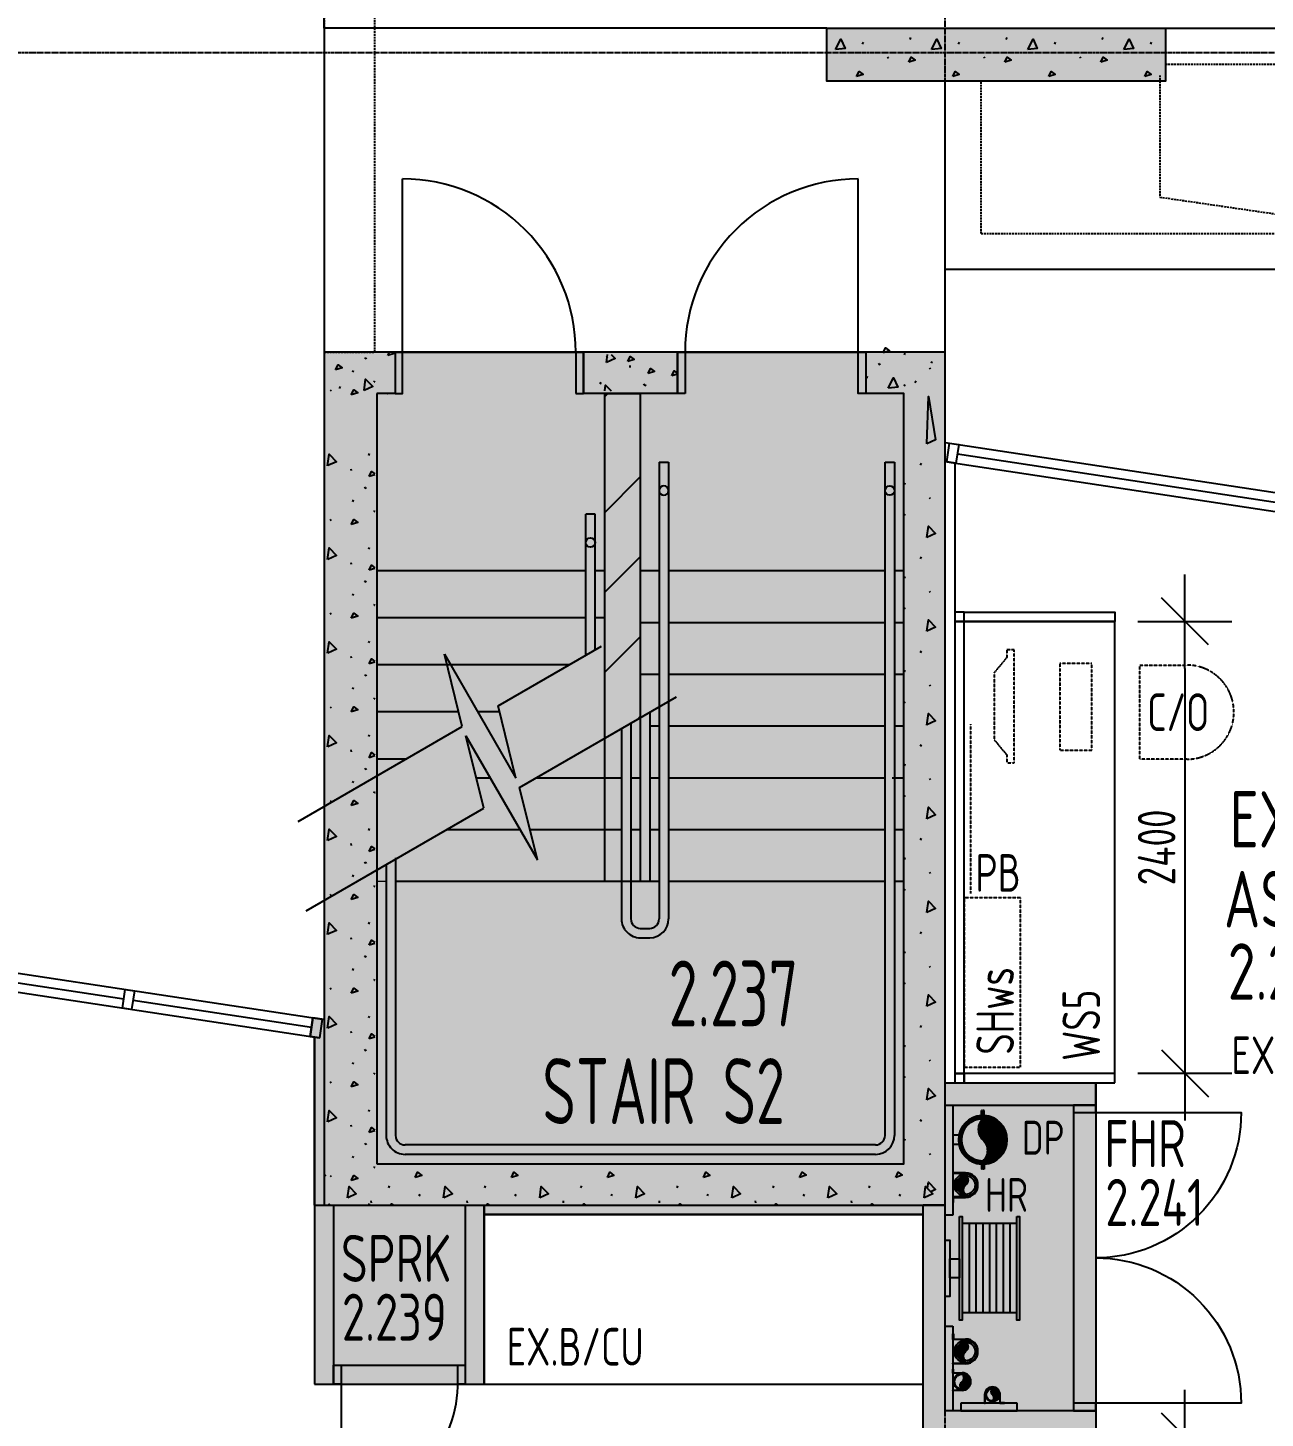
# Model space of a CAD drawing. Header units: millimetres. Extents: x -45258 to 103756, y -3540 to 105026.
# Drawn here: x 34499 to 41073, y 19541 to 26925 of the extents above; entities that cross this region are included whole.
import ezdxf
from ezdxf.enums import TextEntityAlignment as Align

# ---------------------------------------------------------------- set-up
doc = ezdxf.new("R2010")
doc.units = ezdxf.units.MM
doc.header["$LTSCALE"] = 0.4
for name, pattern in [('BLD-80-FL-2$0$CENTER', [50.8, 31.75, -6.35, 6.35, -6.35]), ('BLD-80-FL-2$0$HIDDEN', [0.375, 0.25, -0.125]), ('BLD-80-FL-2$0$HIDDEN2', [4.7625, 3.175, -1.5875])]:
    doc.linetypes.add(name, pattern=pattern)
for name, color, linetype in [('BLD-80-FL-2$0$DO-EXST-6CO', 6, 'Continuous'), ('BLD-80-FL-2$0$FL-EXST-8CO', 8, 'Continuous'), ('BLD-80-FL-2$0$FU-EQPT-6H2', 6, 'BLD-80-FL-2$0$HIDDEN2'), ('BLD-80-FL-2$0$FU-EQPT-8H2', 8, 'BLD-80-FL-2$0$HIDDEN2'), ('BLD-80-FL-2$0$FU-FIXD-7CO-NEW', 7, 'Continuous'), ('BLD-80-FL-2$0$FU-FIXD-8CO-EXST', 8, 'Continuous'), ('BLD-80-FL-2$0$FU-FURN-6H2', 6, 'BLD-80-FL-2$0$HIDDEN2'), ('BLD-80-FL-2$0$HY-FITT-8CO-EXST', 8, 'Continuous'), ('BLD-80-FL-2$0$SR-METL-8CO-EXST', 8, 'Continuous'), ('BLD-80-FL-2$0$ST-EXST-7CO', 7, 'Continuous'), ('BLD-80-FL-2$0$ST-GRID-9CE', 9, 'BLD-80-FL-2$0$CENTER'), ('BLD-80-FL-2$0$TX-ATTR-7CO', 7, 'Continuous'), ('BLD-80-FL-2$0$TX-DIMS-8C0-100', 8, 'Continuous'), ('BLD-80-FL-2$0$TX-EXST-6CO', 6, 'Continuous'), ('BLD-80-FL-2$0$TX-NOTE-7CO', 7, 'Continuous'), ('BLD-80-FL-2$0$TX-RMNU-2C0-100', 2, 'Continuous'), ('BLD-80-FL-2$0$TX-ROOM-2CO-100', 2, 'Continuous'), ('BLD-80-FL-2$0$TX-ROOM-2CO-NEW', 2, 'Continuous'), ('BLD-80-FL-2$0$TX-TEXT-7C0-100', 7, 'Continuous'), ('BLD-80-FL-2$0$WA-HTCH-8CO-EXST', 8, 'Continuous'), ('BLD-80-FL-2$0$WA-MASN-3CO-EXST', 3, 'Continuous'), ('BLD-80-FL-2$0$WA-PART-6C0-EXST', 6, 'Continuous'), ('BLD-80-FL-2$0$WN-EXST-8CO', 8, 'Continuous'), ('XREF', 8, 'Continuous')]:
    doc.layers.add(name, color=color, linetype=linetype)
doc.layers.add('BLD-80-FL-2$0$SI-BUIL-253CO', color=253, linetype='Continuous', lineweight=25)
doc.layers.add('BLD-80-FL-2$0$TX-LINE-6CO', color=6, linetype='Continuous', lineweight=18)
doc.styles.add('BLD-80-FL-2$0$ISO3098B', font='isocp2.shx', dxfattribs={"width": 0.8})
doc.styles.add('BLD-80-FL-2$0$Isocp2', font='isocp2.shx')
doc.styles.add('BLD-80-FL-2$0$STANDARD', font='isocp2.shx', dxfattribs={"width": 0.8})
doc.dimstyles.new('BLD-80-FL-2$0$TX-DIMS100', dxfattribs={"dimtxt": 200, "dimasz": 250, "dimexe": 125, "dimexo": 500, "dimgap": 50, "dimtad": 1, "dimdec": 1, "dimdsep": 46, "dimtxsty": 'BLD-80-FL-2$0$STANDARD', "dimblk1": 'BLD-80-FL-2$0$DIMTICK', "dimblk2": 'BLD-80-FL-2$0$DIMTICK', "dimsah": 1, "dimcen": 2.5, "dimse1": 1, "dimse2": 1, "dimclrd": 8, "dimclre": 8, "dimclrt": 2, "dimadec": 0, "dimazin": 0, "dimtfac": 1, "dimtdec": 1, "dimtmove": 2, "dimatfit": 3, "dimldrblk": 'BLD-80-FL-2$0$DIMTICK', "dimfxl": 1, "dimtolj": 1, "dimtzin": 0, "dimarcsym": 0})

# ---------------------------------------------------------------- blocks, each defined once
blk = doc.blocks.new('BLD-80-FL-2$0$RMIDEN-EX-100')
at = {"style": 'BLD-80-FL-2$0$STANDARD'}
for tag, p, height in [('ROOMNAM1', (-14.6, 1567.4), 300), ('ROOMNAM2', (-14.6, 1157.6), 300), ('ROOMNAM3', (-14.6, 749.9), 300), ('ROOMNUM', (-14, 344.8), 300), ('XX', (-0.5, 14.7), 200)]:
    blk.add_attdef(tag, p, '', height=height, dxfattribs=at)
blk = doc.blocks.new('BLD-80-FL-2$0$RMIDEN-2')
at = {"layer": 'BLD-80-FL-2$0$TX-RMNU-2C0-100', "style": 'BLD-80-FL-2$0$STANDARD'}
blk.add_attdef('ROOMNUM', (-11.5, 487.7), '', height=300, dxfattribs=at)
at = {"layer": 'BLD-80-FL-2$0$TX-ROOM-2CO-100', "style": 'BLD-80-FL-2$0$STANDARD'}
for tag, p in [('ROOMNAM1', (-12.1, 1710.3)), ('ROOMNAM2', (-12.1, 1300.5)), ('ROOMNAM3', (-12.1, 892.8))]:
    blk.add_attdef(tag, p, '', height=300, dxfattribs=at)
at = {"layer": 'BLD-80-FL-2$0$TX-TEXT-7C0-100', "style": 'BLD-80-FL-2$0$STANDARD'}
blk.add_attdef('XX', (2, 157.6), '', height=200, dxfattribs=at)
blk = doc.blocks.new('*U23')
blk.add_lwpolyline([(0, 822.5), (900, 822.5), (900, 1122.5), (0, 1122.5)], close=True)
at = {"layer": 'BLD-80-FL-2$0$TX-ATTR-7CO', "linetype": 'Continuous', "ltscale": 5, "style": 'BLD-80-FL-2$0$STANDARD', "width": 0.8}
for p in [(102.8, 780), (102.8, 533.3)]:
    blk.add_attdef('EQUIPMENT-TYPE', p, '', height=200, dxfattribs=at)
blk = doc.blocks.new('*U25')
blk.add_lwpolyline([(0, 322.5), (2400, 322.5), (2400, 1122.5), (0, 1122.5)], close=True)
at = {"layer": 'BLD-80-FL-2$0$TX-ATTR-7CO', "linetype": 'Continuous', "ltscale": 5, "style": 'BLD-80-FL-2$0$STANDARD', "width": 0.8}
for p in [(102.8, 780), (102.8, 533.3)]:
    blk.add_attdef('EQUIPMENT-TYPE', p, '', height=200, dxfattribs=at)
blk = doc.blocks.new('BLD-80-FL-2$0$NOTE')
at = {"layer": 'BLD-80-FL-2$0$TX-ATTR-7CO', "style": 'BLD-80-FL-2$0$Isocp2'}
blk.add_attdef('WWW', text='', height=2, dxfattribs=at).set_placement((0, 0), align=Align.MIDDLE)
blk = doc.blocks.new('BLD-80-FL-2$0$DIMTICK')
for p, q in [((0, 1), (0, -1)), ((-1, 0), (1, 0))]:
    blk.add_line(p, q)
at = {"color": 2, "linetype": 'Continuous'}
blk.add_line((-0.5, -0.5), (0.5, 0.5), dxfattribs=at)
blk = doc.blocks.new('*D62')
at = {"layer": 'BLD-80-FL-2$0$TX-DIMS-8C0-100', "color": 8, "lineweight": -2, "transparency": 16777216}
blk.add_line((40873, 23980), (40873, 22080), dxfattribs=at)
at = {"layer": 'Defpoints', "color": 0, "transparency": 16777216}
for p in [(40500, 24230), (40500, 21830), (40873, 21830)]:
    blk.add_point(p, dxfattribs=at)
at = {"layer": 'BLD-80-FL-2$0$TX-DIMS-8C0-100', "color": 8, "lineweight": -2, "transparency": 16777216, "xscale": 250, "yscale": 250, "zscale": 250}
for p, rotation in [((40873, 24230), 90), ((40873, 21830), 270)]:
    blk.add_blockref('BLD-80-FL-2$0$DIMTICK', p, dxfattribs=dict(at, rotation=rotation))
at = {"layer": 'BLD-80-FL-2$0$TX-DIMS-8C0-100', "color": 2, "transparency": 16777216, "insert": (40723, 23030), "char_height": 200, "attachment_point": 5, "rotation": 90, "style": 'BLD-80-FL-2$0$STANDARD'}
blk.add_mtext('\\A1;2400', dxfattribs=at)
blk = doc.blocks.new('*D68')
at = {"layer": 'BLD-80-FL-2$0$TX-DIMS-8C0-100', "color": 8, "lineweight": -2, "transparency": 16777216}
blk.add_line((40873, 19650), (40873, 17750), dxfattribs=at)
at = {"layer": 'Defpoints', "color": 0, "transparency": 16777216}
for p in [(40332, 19900), (40332, 17500), (40873, 17500)]:
    blk.add_point(p, dxfattribs=at)
at = {"layer": 'BLD-80-FL-2$0$TX-DIMS-8C0-100', "color": 8, "lineweight": -2, "transparency": 16777216, "xscale": 250, "yscale": 250, "zscale": 250}
for p, rotation in [((40873, 19900), 90), ((40873, 17500), 270)]:
    blk.add_blockref('BLD-80-FL-2$0$DIMTICK', p, dxfattribs=dict(at, rotation=rotation))
at = {"layer": 'BLD-80-FL-2$0$TX-DIMS-8C0-100', "color": 2, "transparency": 16777216, "insert": (40723, 18700), "char_height": 200, "attachment_point": 5, "rotation": 90, "style": 'BLD-80-FL-2$0$STANDARD'}
blk.add_mtext('\\A1;2400', dxfattribs=at)
blk = doc.blocks.new('BLD-80-FL-2', base_point=(226.58, 457.44))
at = {"layer": 'BLD-80-FL-2$0$SI-BUIL-253CO'}
h = blk.add_hatch(color=256, dxfattribs=at)
h.dxf.hatch_style = 1
h.paths.add_polyline_path([(40769.98, 27380.04), (38969.98, 27380.04), (38969.98, 27100.04), (40769.98, 27100.04)])
h = blk.add_hatch(color=256, dxfattribs=at)
h.dxf.hatch_style = 1
h.paths.add_polyline_path([(39599.98, 25660), (36299.97, 25660), (36299.97, 22115.52), (36240.65, 22124.51), (36225.65, 22025.65), (36249.97, 22021.96), (36249.97, 20180), (37149.97, 20180), (37149.97, 21130), (39599.97, 21130)])
h = blk.add_hatch(color=256, dxfattribs=at)
h.dxf.hatch_style = 1
h.paths.add_polyline_path([(40399.98, 21780.03), (39599.98, 21780.03), (39599.98, 21129.99), (37149.98, 21130), (37149.98, 21080), (39481.98, 21080), (39481.98, 19920), (40399.98, 19920)])
h = blk.add_hatch(color=256, dxfattribs=at)
h.dxf.hatch_style = 1
h.paths.add_polyline_path([(40399.98, 21780.03), (39599.98, 21780.03), (39599.98, 21129.99), (37149.98, 21130), (37149.98, 21080), (39481.98, 21080), (39481.98, 19920), (40399.98, 19920)])
at = {"layer": 'BLD-80-FL-2$0$DO-EXST-6CO'}
for p, q in [((36717.48, 25660), (36717.48, 26580)), ((39137.49, 25660), (39137.49, 26580.01))]:
    blk.add_line(p, q, dxfattribs=at)
for points in [[(36677.48, 25440), (36717.48, 25440), (36717.48, 25660), (36677.48, 25660)], [(37637.48, 25439.97), (37677.48, 25439.97), (37677.48, 25659.97), (37637.48, 25659.97)], [(38217.48, 25440.01), (38177.48, 25440), (38177.48, 25659.97), (38217.48, 25659.97)], [(39177.48, 25440.04), (39137.48, 25440.03), (39137.49, 25660), (39177.49, 25660)], [(40399.98, 21662.03), (40281.98, 21662.03), (40281.98, 21622.03), (40399.98, 21622.03)], [(36349.98, 20280), (36389.98, 20280), (36389.98, 20180), (36349.98, 20180)], [(37009.98, 20280), (37049.98, 20280), (37049.98, 20180), (37009.98, 20180)], [(40399.98, 20078), (40281.98, 20078), (40281.98, 20038), (40399.98, 20038)]]:
    blk.add_lwpolyline(points, close=True, dxfattribs=at)
for points in [[(40399.98, 21622.03), (41171.98, 21622.03, -0.4142136), (40399.98, 20850.03, -0.4142136), (41171.98, 20078.03), (40399.98, 20078.03)], [(36389.98, 20180), (36389.98, 19560, 0.4229184), (37009.71, 20198.37)]]:
    blk.add_lwpolyline(points, format="xyb", dxfattribs=at)
for centre, start, end in [((36717.48, 25660), 359.998175, 90.000036), ((39137.49, 25660), 90.000064, 180.001925)]:
    blk.add_arc(centre, 920, start, end, dxfattribs=at)
at = {"layer": 'BLD-80-FL-2$0$FL-EXST-8CO'}
for p, q in [((36299.98, 27380.02), (36299.98, 25660)), ((39599.98, 25660), (39599.98, 27100.02)), ((36677.48, 25660), (37677.48, 25660)), ((38177.48, 25660), (39177.48, 25660)), ((37689.98, 24499.14), (36579.98, 24499.14)), ((37789.98, 24499.14), (37739.98, 24499.14)), ((37979.98, 24500), (38079.98, 24500)), ((38129.98, 24500), (39279.98, 24500)), ((39329.98, 24500), (39379.98, 24500)), ((37689.98, 24249.14), (36579.98, 24249.14)), ((37789.98, 24249.14), (37739.98, 24249.14)), ((37979.98, 24225), (38079.98, 24225)), ((38129.98, 24225), (39279.98, 24225)), ((39329.98, 24225), (39379.98, 24225)), ((37224.84, 23781.67), (37773.2, 24098.26)), ((37601.52, 23999.14), (36579.98, 23999.14)), ((36939.58, 24055.76), (37319.58, 23397.58)), ((37034.31, 23671.67), (36939.58, 24055.76)), ((37979.98, 23950), (38079.98, 23950)), ((38129.98, 23950), (39279.98, 23950)), ((39329.98, 23950), (39379.98, 23950)), ((37319.58, 23397.58), (37224.84, 23781.67)), ((37338.76, 23348.76), (38172.49, 23830.11)), ((37015.2, 23749.14), (36579.98, 23749.14)), ((37232.86, 23749.14), (37116.6, 23749.14)), ((37979.98, 23718.97), (37979.98, 22850)), ((37979.98, 23718.96), (37979.98, 22850)), ((38029.98, 23747.84), (38029.98, 22850)), ((36161.9, 23167.98), (37034.31, 23671.67)), ((38029.98, 23675), (38079.98, 23675)), ((38129.98, 23675), (39279.98, 23675)), ((39329.98, 23675), (39379.98, 23675)), ((37053.5, 23622.85), (37433.5, 22964.67)), ((37148.24, 23238.76), (37053.5, 23622.85)), ((36735.49, 23499.14), (36579.98, 23499.14)), ((37108.46, 23400), (37182.16, 23400)), ((37433.5, 22964.67), (37338.76, 23348.76)), ((37427.52, 23400), (37879.98, 23400)), ((37929.98, 23400), (37979.98, 23400)), ((38029.98, 23400), (38079.98, 23400)), ((38129.98, 23400), (39279.98, 23400)), ((39317.43, 23400), (39379.98, 23400)), ((36204.61, 22693.96), (37148.24, 23238.76)), ((36951.2, 23125), (37340.93, 23125)), ((37393.95, 23125), (37879.98, 23125)), ((37929.98, 23125), (37979.98, 23125)), ((38029.98, 23125), (38079.98, 23125)), ((38129.98, 23125), (39279.98, 23125)), ((39329.98, 23125), (39379.98, 23125)), ((36679.98, 22850), (37879.98, 22850)), ((37929.98, 22850), (37979.98, 22850)), ((37979.98, 22850), (38079.98, 22850)), ((37979.98, 22850), (38029.98, 22850)), ((38129.98, 22850), (39279.98, 22850)), ((39329.98, 22850), (39379.98, 22850)), ((40281.98, 21662.03), (40281.98, 20038)), ((36349.98, 20280), (37049.98, 20280))]:
    blk.add_line(p, q, dxfattribs=at)
for points in [[(38969.98, 27380.02), (36299.98, 27380.02), (36299.98, 30655)], [(40769.98, 27380.02), (41599.98, 27380.02), (44199.98, 27380.03), (54799.98, 27380.04), (57399.98, 27380.04), (66349.98, 27380.05), (68399.98, 27380.05)], [(39599.98, 25660), (39599.98, 26100.02), (66156.89, 26100.05), (65992.87, 24974.61)], [(37789.98, 23609.27), (37789.98, 22850), (37979.98, 22850)]]:
    blk.add_lwpolyline(points, dxfattribs=at)
at = {"layer": 'BLD-80-FL-2$0$FU-EQPT-8H2'}
for points in [[(39926.43, 24037.74), (39860.52, 23958.08), (39860.52, 23601.25), (39926.43, 23521.59), (39926.43, 23479.67), (39966.11, 23479.67), (39966.11, 24079.67), (39926.43, 24079.67)], [(40208.08, 23547.07), (40378.08, 23547.07), (40378.08, 24007.07), (40208.08, 24007.07)]]:
    blk.add_lwpolyline(points, close=True, dxfattribs=at)
at = {"layer": 'BLD-80-FL-2$0$FU-FIXD-7CO-NEW', "linetype": 'BLD-80-FL-2$0$HIDDEN2'}
blk.add_line((39736.48, 22785.27), (39736.48, 23685.27), dxfattribs=at)
at = {"layer": 'BLD-80-FL-2$0$FU-FIXD-7CO-NEW'}
for points in [[(39649.98, 24230.03), (39699.98, 24230.03), (39699.98, 24280.03), (39649.98, 24280.03)], [(39649.98, 21830.03), (39699.98, 21830.03), (39699.98, 24230.03), (39649.98, 24230.03)], [(39699.98, 24230.03), (39699.98, 24280.03), (40499.98, 24280.03), (40499.98, 24230.03)], [(39649.98, 21780.03), (39699.98, 21780.03), (39699.98, 21830.03), (39649.98, 21830.03)], [(40499.98, 21780.03), (40499.98, 21830.03), (39699.98, 21830.03), (39699.98, 21780.03)]]:
    blk.add_lwpolyline(points, close=True, dxfattribs=at)
at = {"layer": 'BLD-80-FL-2$0$FU-FIXD-8CO-EXST'}
blk.add_lwpolyline([(37149.98, 20180), (39481.98, 20180), (39481.98, 21080), (37149.98, 21080)], close=True, dxfattribs=at)
at = {"layer": 'BLD-80-FL-2$0$FU-FURN-6H2'}
blk.add_lwpolyline([(40883.34, 23498.22), (40633.34, 23498.22), (40633.34, 23998.22), (40883.34, 23998.22, -1)], format="xyb", close=True, dxfattribs=at)
at = {"layer": 'BLD-80-FL-2$0$HY-FITT-8CO-EXST'}
for p, q in [((39599.98, 21662.03), (39639.98, 21662.03)), ((39599.98, 21077.27), (39599.98, 21662.03)), ((39639.98, 21662.03), (39639.98, 21077.27)), ((39775.65, 21532.78), (39828.59, 21585.72)), ((39776.51, 21522.32), (39837.24, 21583.06)), ((39776.6, 21545.05), (39819.3, 21587.75)), ((39778.41, 21512.91), (39845.34, 21579.84)), ((39780.48, 21560.23), (39809.29, 21589.05)), ((39781.24, 21504.43), (39852.94, 21576.12)), ((39784.86, 21496.73), (39860.07, 21571.94)), ((39789.13, 21489.68), (39866.77, 21567.32)), ((39792.24, 21606.82), (39792.24, 21632.03)), ((39797.24, 21632.03), (39792.24, 21632.03)), ((39794, 21483.24), (39873.05, 21562.29)), ((39797.24, 21602.01), (39797.24, 21632.03)), ((39802.24, 21602.01), (39802.24, 21632.03)), ((39807.24, 21632.03), (39802.24, 21632.03)), ((39807.24, 21606.82), (39807.24, 21632.03)), ((39672.16, 21502.03), (39639.98, 21502.03)), ((39799.42, 21477.36), (39878.92, 21556.85)), ((39804.93, 21471.55), (39884.39, 21551.01)), ((39809.85, 21465.15), (39889.46, 21544.77)), ((39814.16, 21458.15), (39894.12, 21538.11)), ((39817.83, 21450.51), (39898.35, 21531.02)), ((39819.58, 21395.69), (39911.69, 21487.8)), ((39820.79, 21442.15), (39902.11, 21523.48)), ((39822.83, 21432.88), (39905.39, 21515.44)), ((39823.06, 21410.49), (39910.26, 21497.68)), ((39823.74, 21422.47), (39908.13, 21506.87)), ((39672.16, 21452.03), (39639.98, 21452.03)), ((39799.74, 21364.53), (39912.19, 21476.98)), ((39811.78, 21365.26), (39911.51, 21465)), ((39825.33, 21367.49), (39909.22, 21451.38)), ((39841.91, 21372.77), (39903.94, 21434.79)), ((39792.24, 21347.25), (39792.24, 21322.03)), ((39797.24, 21352.06), (39797.24, 21322.03)), ((39802.24, 21352.06), (39802.24, 21322.03)), ((39807.24, 21347.25), (39807.24, 21322.03)), ((39868.63, 21388.17), (39888.76, 21408.3)), ((39708.38, 21302.12), (39639.91, 21302.12)), ((39639.91, 21302.12), (39639.91, 21300.17)), ((39639.91, 21300.17), (39708.38, 21300.17)), ((39704.41, 21233.57), (39669.45, 21268.53)), ((39708.1, 21236.95), (39672.79, 21272.26)), ((39711.85, 21240.27), (39676.49, 21275.63)), ((39715.08, 21244.12), (39680.55, 21278.65)), ((39717.7, 21248.56), (39684.97, 21281.29)), ((39719.64, 21253.69), (39689.79, 21283.54)), ((39720.71, 21259.7), (39695.05, 21285.36)), ((39720.42, 21267.06), (39700.91, 21286.56)), ((39716.51, 21278.04), (39707.42, 21287.13)), ((39797.24, 21322.03), (39792.24, 21322.03)), ((39807.24, 21322.03), (39802.24, 21322.03)), ((39702.46, 21193.1), (39658.43, 21237.12)), ((39696.57, 21206.06), (39658.84, 21243.79)), ((39700.67, 21187.82), (39659.02, 21229.46)), ((39696, 21213.7), (39660.01, 21249.68)), ((39691.14, 21190.27), (39661.52, 21219.9)), ((39696.92, 21219.85), (39661.74, 21255.03)), ((39698.72, 21225.11), (39663.91, 21259.93)), ((39701.29, 21229.62), (39666.49, 21264.42)), ((39708.38, 21174.17), (39639.91, 21174.17)), ((39639.91, 21174.17), (39639.91, 21144.17)), ((39639.91, 21144.17), (39642.91, 21144.17)), ((39642.91, 21144.17), (39642.91, 21171.17)), ((39642.91, 21171.17), (39708.38, 21171.17)), ((39639.98, 21077.27), (39599.98, 21077.27)), ((39979.98, 21032.5), (39689.97, 21032.5)), ((39726.23, 21032.5), (39726.23, 20557.5)), ((39762.48, 21032.5), (39762.48, 20557.5)), ((39798.73, 21032.5), (39798.73, 20557.5)), ((39834.98, 21032.5), (39834.98, 20557.5)), ((39871.23, 21032.5), (39871.23, 20557.5)), ((39907.48, 21032.5), (39907.48, 20557.5)), ((39943.73, 21032.5), (39943.73, 20557.5)), ((39979.98, 20557.5), (39689.97, 20557.5)), ((39599.98, 20488), (39639.98, 20488)), ((39599.98, 20038), (39599.98, 20488)), ((39639.98, 20488), (39639.98, 20038)), ((39639.91, 20416.31), (39639.91, 20446.31)), ((39639.91, 20446.31), (39642.91, 20446.31)), ((39708.38, 20416.31), (39639.91, 20416.31)), ((39642.91, 20446.31), (39642.91, 20419.31)), ((39642.91, 20419.31), (39708.38, 20419.31)), ((39701.29, 20345.76), (39666.49, 20380.56)), ((39704.41, 20349.71), (39669.45, 20384.67)), ((39708.1, 20353.09), (39672.8, 20388.39)), ((39711.85, 20356.41), (39676.49, 20391.77)), ((39715.08, 20360.26), (39680.55, 20394.79)), ((39717.7, 20364.7), (39684.97, 20397.43)), ((39719.65, 20369.83), (39689.79, 20399.68)), ((39720.71, 20375.84), (39695.05, 20401.49)), ((39720.42, 20383.2), (39700.91, 20402.7)), ((39716.51, 20394.18), (39707.42, 20403.27)), ((39702.46, 20309.24), (39658.43, 20353.26)), ((39696.57, 20322.2), (39658.84, 20359.93)), ((39700.67, 20303.96), (39659.02, 20345.6)), ((39696, 20329.84), (39660.02, 20365.82)), ((39691.14, 20306.41), (39661.52, 20336.03)), ((39696.92, 20335.99), (39661.74, 20371.17)), ((39698.73, 20341.25), (39663.91, 20376.07)), ((39639.91, 20288.36), (39639.91, 20290.31)), ((39639.91, 20290.31), (39708.38, 20290.31)), ((39708.38, 20288.36), (39639.91, 20288.36)), ((39639.91, 20238.36), (39639.91, 20259.96)), ((39639.91, 20259.96), (39642.07, 20259.96)), ((39689.21, 20238.36), (39639.91, 20238.36)), ((39642.07, 20259.96), (39642.07, 20240.52)), ((39642.07, 20240.52), (39689.21, 20240.52)), ((39695.39, 20232.48), (39728.7, 20199.17)), ((39679.35, 20174.98), (39699.88, 20154.45)), ((39679.58, 20169.09), (39695.19, 20153.48)), ((39680.2, 20179.78), (39704.08, 20155.9)), ((39681.76, 20183.89), (39707.94, 20157.7)), ((39682.71, 20160.3), (39689.98, 20153.03)), ((39683.86, 20187.44), (39711.48, 20159.82)), ((39686.44, 20190.52), (39714.72, 20162.23)), ((39689.44, 20193.18), (39717.68, 20164.93)), ((39692.39, 20195.88), (39720.36, 20167.91)), ((39693.95, 20228.26), (39729.17, 20193.04)), ((39694.89, 20199.04), (39722.73, 20171.2)), ((39696.94, 20202.64), (39724.79, 20174.79)), ((39698.38, 20206.86), (39726.53, 20178.71)), ((39698.67, 20217.89), (39728.85, 20187.71)), ((39699.12, 20211.78), (39727.91, 20182.99)), ((39703, 20230.52), (39726.71, 20206.82)), ((39639.91, 20146.24), (39639.91, 20147.64)), ((39639.91, 20147.64), (39689.21, 20147.64)), ((39689.21, 20146.24), (39639.91, 20146.24)), ((39809.14, 20123.21), (39809.14, 20078)), ((39811.14, 20078), (39811.14, 20123.21)), ((39842.5, 20139.13), (39858.16, 20154.8)), ((39843.52, 20133.09), (39863.46, 20153.02)), ((39844.45, 20148.16), (39851.93, 20155.63)), ((39845.84, 20128.33), (39868.1, 20150.59)), ((39849.1, 20124.52), (39872.11, 20147.53)), ((39852.88, 20121.23), (39875.62, 20143.97)), ((39854.8, 20094.87), (39883.11, 20123.18)), ((39855.96, 20117.24), (39878.53, 20139.81)), ((39858.07, 20112.28), (39880.86, 20135.07)), ((39858.74, 20091.74), (39882.04, 20115.04)), ((39858.76, 20105.9), (39882.46, 20129.59)), ((39890.14, 20123.21), (39890.14, 20078)), ((39892.14, 20080), (39892.14, 20123.21)), ((39639.98, 20038), (39599.98, 20038)), ((39981.98, 20078), (39681.98, 20078)), ((39681.98, 20078), (39681.98, 20038)), ((39681.98, 20038), (39981.98, 20038)), ((39809.14, 20078), (39811.14, 20078)), ((39890.14, 20078), (39915.14, 20078)), ((39915.14, 20080), (39892.14, 20080)), ((39915.14, 20078), (39915.14, 20080)), ((39981.98, 20038), (39981.98, 20078))]:
    blk.add_line(p, q, dxfattribs=at)
for points in [[(39799.74, 21589.53, 0.4282368), (39799.74, 21477.03, -0.4282368), (39799.74, 21364.53)], [(39799.74, 21589.53, 0.4282368), (39799.74, 21477.03, -0.4282368), (39799.74, 21364.53, 1), (39799.74, 21589.53)], [(39708.38, 21237.17, 0.4988095), (39708.38, 21287.17, 1), (39708.38, 21187.17, -0.4988095), (39708.38, 21237.17)], [(39708.38, 21287.17, -0.4988095), (39708.38, 21237.17, 0.4988095), (39708.38, 21187.17)], [(39708.38, 20353.31, 0.4988095), (39708.38, 20403.31, 1), (39708.38, 20303.31, -0.4988095), (39708.38, 20353.31)], [(39708.38, 20403.31, -0.4988095), (39708.38, 20353.31, 0.4988095), (39708.38, 20303.31)], [(39689.21, 20153, -0.4988095), (39689.21, 20193, 0.4988095), (39689.21, 20233)]]:
    blk.add_lwpolyline(points, format="xyb", dxfattribs=at)
for points in [[(39674.97, 21070), (39689.97, 21070), (39689.97, 20519.99), (39674.97, 20519.99)], [(39979.98, 21070), (39994.98, 21070), (39994.98, 20519.99), (39979.98, 20519.99)], [(39599.98, 20945), (39624.97, 20945), (39624.97, 20645), (39599.98, 20645)], [(39624.99, 20844.98), (39674.98, 20844.98), (39674.98, 20744.99), (39624.99, 20744.99)]]:
    blk.add_lwpolyline(points, close=True, dxfattribs=at)
for centre, radius in [((39799.74, 21477.03), 120), ((39799.74, 21477.03), 112.5), ((39708.38, 21237.17), 60), ((39708.38, 21237.17), 50), ((39708.38, 20353.31), 60), ((39708.38, 20353.31), 50), ((39689.21, 20193), 45), ((39689.21, 20193), 40), ((39850.64, 20123.21), 37.5), ((39850.64, 20123.21), 32.5)]:
    blk.add_circle(centre, radius, dxfattribs=at)
for centre, radius, start, end in [((39799.74, 21477.03), 130, 93.307412, 266.692688), ((39799.74, 21477.03), 125, 91.146042, 268.854058), ((39799.74, 21477.03), 125, 271.146042, 88.854058), ((39799.74, 21477.03), 130, 273.307412, 86.692688), ((39708.38, 21236.64), 65.47, 270.00005, 90.00005), ((39708.38, 21237.17), 63, 270.00005, 90.00005), ((39708.38, 20353.83), 65.47, 270.00005, 90.00005), ((39708.38, 20353.31), 63, 270.00005, 90.00005), ((39689.21, 20193.38), 47.14, 270.00005, 90.00005), ((39689.21, 20193), 45.36, 270.00005, 90.00005), ((39850.64, 20123.21), 41.5, 0.00005, 180.00005), ((39850.64, 20123.21), 39.5, 0.00005, 180.00005), ((39862.66, 20139.46), 20.21, 126.488272, 233.511829), ((39850.64, 20123.21), 32.5, 270.00005, 90.00005), ((39838.62, 20106.96), 20.21, 306.48827, 53.511828)]:
    blk.add_arc(centre, radius, start, end, dxfattribs=at)
at = {"layer": 'BLD-80-FL-2$0$SI-BUIL-253CO', "flags": 128}
for points in [[(36249.98, 20180), (37149.98, 20180), (37149.98, 21130), (39599.98, 21130), (39599.99, 25660), (36299.98, 25660), (36299.98, 22115.52), (36240.66, 22124.51), (36225.66, 22025.65), (36249.98, 22021.96), (36249.98, 20180)], [(36249.98, 20180), (37149.98, 20180), (37149.98, 21130), (39599.98, 21130), (39599.99, 25660), (36299.98, 25660), (36299.98, 22115.52), (36240.66, 22124.51), (36225.66, 22025.65), (36249.98, 22021.96), (36249.98, 20180)], [(39599.98, 21780.03), (40399.98, 21780.03), (40399.98, 19920), (39481.98, 19920), (39481.98, 21080), (37149.98, 21080), (37149.98, 21130), (39599.98, 21129.99)], [(39599.98, 21780.03), (40399.98, 21780.03), (40399.98, 19920), (39481.98, 19920), (39481.98, 21080), (37149.98, 21080), (37149.98, 21130), (39599.98, 21129.99)]]:
    blk.add_lwpolyline(points, close=True, dxfattribs=at)
at = {"layer": 'BLD-80-FL-2$0$SR-METL-8CO-EXST'}
for p, q in [((38079.98, 25075), (38129.98, 25075)), ((38079.98, 25075), (38079.98, 22650)), ((38129.98, 25075), (38129.98, 22650)), ((39279.98, 21500), (39279.98, 25075)), ((39279.98, 25075), (39329.98, 25075)), ((39329.98, 25075), (39329.98, 21500)), ((37739.98, 24799.14), (37689.98, 24799.14)), ((37689.98, 24047.33), (37689.98, 24799.14)), ((37739.98, 24076.2), (37739.98, 24799.14)), ((37879.98, 23661.23), (37879.98, 22650)), ((37929.98, 23690.1), (37929.98, 22650)), ((36679.98, 22974.18), (36679.98, 21500)), ((36629.98, 22939.54), (36629.98, 21500)), ((37979.98, 22600), (38029.98, 22600)), ((37979.98, 22550), (38029.98, 22550)), ((39229.98, 21450), (36729.98, 21450)), ((39229.98, 21400), (36729.98, 21400))]:
    blk.add_line(p, q, dxfattribs=at)
for centre in [(39304.98, 24925), (37714.98, 24649.14)]:
    blk.add_circle(centre, 25, dxfattribs=at)
for centre, radius, start, end in [((38104.98, 24925), 25, 0.00005, 359.999477), ((37979.98, 22650), 100, 180.00005, 270.000173), ((37979.98, 22650), 50, 180.00005, 270.000119), ((38029.98, 22650), 100, 270.000173, 0.00005), ((38029.98, 22650), 50, 270.000119, 0.00005), ((36729.98, 21500), 100, 180.00005, 270.00005), ((36729.98, 21500), 50, 180.00005, 270.00005), ((39229.98, 21500), 100, 270.00005, 0.00005), ((39229.98, 21500), 50, 270.00005, 0.00005)]:
    blk.add_arc(centre, radius, start, end, dxfattribs=at)
at = {"layer": 'BLD-80-FL-2$0$ST-EXST-7CO', "linetype": 'BLD-80-FL-2$0$HIDDEN', "ltscale": 100}
for p, q in [((40769.98, 27190.02), (45299.98, 27190.02)), ((39789.98, 26290.02), (39789.98, 27100.02)), ((40739.98, 27130), (40739.98, 26483.45)), ((40739.98, 26483.45), (46049.98, 25710.9)), ((39789.98, 26290.02), (66376.53, 26290.05))]:
    blk.add_line(p, q, dxfattribs=at)
blk.add_lwpolyline([(36299.98, 25660), (36569.98, 25660), (36569.98, 29645), (36299.98, 29645)], close=True, dxfattribs=at)
at = {"layer": 'BLD-80-FL-2$0$ST-GRID-9CE'}
for p, q in [((39600, -2523.99), (39599.97, 31750)), ((84082.76, 27250), (-5320.19, 27250))]:
    blk.add_line(p, q, dxfattribs=at)
at = {"layer": 'BLD-80-FL-2$0$TX-LINE-6CO'}
blk.add_line((36579.98, 22850), (36629.98, 22850), dxfattribs=at)
at = {"layer": 'BLD-80-FL-2$0$WA-HTCH-8CO-EXST'}
for p, q in [((39413.29, 27321.03), (39417.55, 27330.62)), ((39923.74, 27321.03), (39928, 27330.62)), ((40434.19, 27321.03), (40438.45, 27330.62)), ((39160.73, 27296.52), (39165, 27306.11)), ((39671.18, 27296.52), (39675.45, 27306.11)), ((40181.63, 27296.52), (40185.9, 27306.11)), ((40692.08, 27296.52), (40696.35, 27306.11)), ((39293.94, 27228.32), (39298.2, 27221.93)), ((39804.39, 27228.32), (39808.65, 27221.93)), ((40314.84, 27228.32), (40319.1, 27221.93)), ((36514.99, 25632.19), (36519.25, 25625.79)), ((36519.25, 25629.76), (36523.52, 25623.36)), ((36638.4, 25642.11), (36646.99, 25660)), ((37799.96, 25604.51), (37806, 25648.08)), ((37801.11, 25637.96), (37805.38, 25631.56)), ((39382.7, 25644.98), (39386.96, 25654.58)), ((36452.11, 25553.2), (36456.37, 25562.79)), ((37923.67, 25588.77), (37924.74, 25579.18)), ((39245.55, 25601.26), (39249.81, 25594.86)), ((39249.81, 25598.83), (39254.07, 25592.43)), ((39515.9, 25576.79), (39520.16, 25570.39)), ((39526.88, 25601.26), (39531.14, 25610.85)), ((36382.65, 25467.35), (36386.92, 25476.94)), ((36566.15, 25499.92), (36569.98, 25507.15)), ((36569.98, 25500.16), (36567.22, 25499.92)), ((37767.29, 25491.92), (37771.55, 25501.52)), ((37996.41, 25491.92), (38000.67, 25485.53)), ((38000.67, 25489.49), (38004.93, 25483.1)), ((38005.73, 25479.18), (38009.99, 25488.77)), ((38177.48, 25543.72), (38146.6, 25534.08)), ((39182.67, 25522.27), (39186.93, 25531.86)), ((39440.56, 25497.76), (39444.83, 25507.35)), ((36332.76, 25460.49), (36337.03, 25454.1)), ((36636.01, 25440.58), (36636.07, 25440)), ((36537.38, 25111.71), (36541.64, 25121.3)), ((36442.26, 25041.26), (36443.33, 25031.67)), ((39469.01, 25060.71), (39473.28, 25070.3)), ((36569.98, 25009.34), (36539.51, 24999.82)), ((37789.98, 24807.65), (37979.98, 24997.65)), ((39382.7, 24957.21), (39386.96, 24966.8)), ((36514.99, 24944.41), (36519.26, 24938.02)), ((36519.26, 24941.98), (36523.52, 24935.59)), ((39515.9, 24889.01), (39520.16, 24882.61)), ((36452.11, 24865.42), (36456.38, 24875.01)), ((36566.15, 24812.14), (36569.98, 24819.37)), ((36569.98, 24812.38), (36567.22, 24812.14)), ((36332.76, 24772.71), (36337.03, 24766.32)), ((36537.38, 24613.94), (36541.64, 24623.53)), ((36442.26, 24543.48), (36443.33, 24533.89)), ((37789.98, 24383.39), (37979.98, 24573.39)), ((39469.01, 24562.93), (39473.28, 24572.52)), ((36514.99, 24446.63), (36519.26, 24440.24)), ((36519.26, 24444.2), (36523.52, 24437.81)), ((36569.98, 24511.57), (36539.51, 24502.04)), ((39382.7, 24459.43), (39386.96, 24469.02)), ((36452.11, 24367.64), (36456.38, 24377.23)), ((39515.9, 24391.23), (39520.16, 24384.83)), ((36566.15, 24314.36), (36569.98, 24321.59)), ((36569.98, 24314.6), (36567.22, 24314.36)), ((36332.76, 24274.94), (36337.03, 24268.54)), ((37789.98, 23959.13), (37979.98, 24149.13)), ((36537.38, 24116.16), (36541.65, 24125.75)), ((39469.01, 24065.15), (39473.28, 24074.74)), ((36442.26, 24045.7), (36443.33, 24036.11)), ((36569.98, 24013.79), (36539.52, 24004.27)), ((36514.99, 23948.86), (36519.26, 23942.46)), ((36519.26, 23946.43), (36523.52, 23940.03)), ((39382.7, 23961.65), (39386.96, 23971.24)), ((36452.11, 23869.86), (36456.38, 23879.45)), ((39515.9, 23893.45), (39520.16, 23887.06)), ((36332.76, 23777.16), (36337.03, 23770.76)), ((36566.16, 23816.59), (36569.98, 23823.81)), ((36569.98, 23816.82), (36567.22, 23816.59)), ((37966.03, 23710.91), (37979.98, 23724.86)), ((36537.38, 23618.38), (36541.65, 23627.97)), ((39469.01, 23567.37), (39473.28, 23576.96)), ((36442.26, 23547.92), (36443.33, 23538.33)), ((36569.98, 23516.01), (36539.52, 23506.49)), ((36514.99, 23451.08), (36519.26, 23444.68)), ((36519.26, 23448.65), (36523.52, 23442.25)), ((39382.7, 23463.87), (39386.96, 23473.46)), ((36452.11, 23372.09), (36456.38, 23381.68)), ((39515.9, 23395.67), (39520.16, 23389.28)), ((36332.76, 23279.38), (36337.03, 23272.98)), ((36566.16, 23318.81), (36569.98, 23326.04)), ((36569.98, 23319.04), (36567.22, 23318.81)), ((36537.38, 23120.6), (36541.65, 23130.19)), ((36442.26, 23050.14), (36443.33, 23040.56)), ((39469.02, 23069.59), (39473.28, 23079.19)), ((36569.98, 23018.23), (36539.52, 23008.71)), ((39382.7, 22966.09), (39386.96, 22975.69)), ((36514.99, 22953.3), (36519.26, 22946.9)), ((36519.26, 22950.87), (36523.52, 22944.47)), ((39515.9, 22897.9), (39520.17, 22891.5)), ((36452.11, 22874.31), (36456.38, 22883.9)), ((36566.16, 22821.03), (36569.98, 22828.26)), ((36569.98, 22821.27), (36567.22, 22821.03)), ((36332.77, 22781.6), (36337.03, 22775.21)), ((36537.38, 22622.82), (36541.65, 22632.41)), ((36442.26, 22552.37), (36443.33, 22542.78)), ((36569.98, 22520.45), (36539.52, 22510.93)), ((39469.02, 22571.82), (39473.28, 22581.41)), ((36514.99, 22455.52), (36519.26, 22449.13)), ((36519.26, 22453.09), (36523.52, 22446.7)), ((39382.7, 22468.32), (39386.96, 22477.91)), ((36452.11, 22376.53), (36456.38, 22386.12)), ((39515.9, 22400.12), (39520.17, 22393.72)), ((36566.16, 22323.25), (36569.98, 22330.48)), ((36569.98, 22323.49), (36567.22, 22323.25)), ((36332.77, 22283.82), (36337.03, 22277.43)), ((36537.38, 22125.05), (36541.65, 22134.64)), ((39469.02, 22074.04), (39473.28, 22083.63)), ((36442.26, 22054.59), (36443.33, 22045)), ((36569.98, 22022.68), (36539.52, 22013.15)), ((36514.99, 21957.74), (36519.26, 21951.35)), ((36519.26, 21955.31), (36523.52, 21948.92)), ((39382.7, 21970.54), (39386.96, 21980.13)), ((36452.12, 21878.75), (36456.38, 21888.34)), ((39515.9, 21902.34), (39520.17, 21895.94)), ((36332.77, 21786.05), (36337.03, 21779.65)), ((36566.16, 21825.47), (36569.98, 21832.7)), ((36569.98, 21825.71), (36567.22, 21825.47)), ((36537.38, 21627.27), (36541.65, 21636.86)), ((39469.02, 21576.26), (39473.28, 21585.85)), ((36442.26, 21556.81), (36443.33, 21547.22)), ((36569.98, 21524.9), (36539.52, 21515.38)), ((36515, 21459.97), (36519.26, 21453.57)), ((36519.26, 21457.54), (36523.52, 21451.14)), ((39382.7, 21472.76), (39386.96, 21482.35)), ((36452.12, 21380.97), (36456.38, 21390.56)), ((39515.9, 21404.56), (39520.17, 21398.17)), ((36332.77, 21288.27), (36337.03, 21281.87)), ((36566.16, 21327.7), (36569.98, 21334.92)), ((36569.98, 21327.93), (36567.22, 21327.7)), ((36643.53, 21222.98), (36647.79, 21232.57)), ((37153.98, 21222.98), (37158.24, 21232.57)), ((37664.43, 21222.98), (37668.69, 21232.57)), ((38174.88, 21222.98), (38179.14, 21232.57)), ((38685.33, 21222.98), (38689.59, 21232.57)), ((39195.78, 21222.98), (39200.04, 21232.57)), ((36537.61, 21130), (36541.65, 21139.08)), ((36548.41, 21152.52), (36549.47, 21142.93)), ((36805.5, 21179.29), (36809.77, 21188.88)), ((37058.86, 21152.52), (37059.92, 21142.93)), ((37315.95, 21179.29), (37320.22, 21188.88)), ((37569.31, 21152.52), (37570.37, 21142.94)), ((37826.4, 21179.29), (37830.67, 21188.88)), ((38079.76, 21152.52), (38080.82, 21142.94)), ((38336.85, 21179.29), (38341.12, 21188.88)), ((38590.21, 21152.52), (38591.27, 21142.94)), ((38847.3, 21179.29), (38851.57, 21188.88)), ((39100.66, 21152.52), (39101.72, 21142.94)), ((39357.75, 21179.29), (39362.02, 21188.88))]:
    blk.add_line(p, q, dxfattribs=at)
for points in [[(39016.88, 27267.75), (39045.65, 27322.1), (39068.03, 27272.02), (39017.94, 27267.75)], [(39527.33, 27267.75), (39556.1, 27322.1), (39578.48, 27272.02), (39528.39, 27267.75)], [(40037.78, 27267.75), (40066.55, 27322.1), (40088.93, 27272.02), (40038.84, 27267.75)], [(40548.23, 27267.75), (40577, 27322.1), (40599.38, 27272.02), (40549.29, 27267.75)], [(39405.83, 27200.62), (39418.61, 27227.26), (39439.93, 27211.27), (39405.83, 27200.62)], [(39916.28, 27200.62), (39929.06, 27227.26), (39950.38, 27211.27), (39916.28, 27200.62)], [(40426.73, 27200.62), (40439.51, 27227.26), (40460.83, 27211.27), (40426.73, 27200.62)], [(39128.98, 27124.44), (39141.76, 27151.09), (39163.07, 27135.1), (39128.98, 27124.44)], [(39639.43, 27124.44), (39652.21, 27151.09), (39673.52, 27135.1), (39639.43, 27124.44)], [(40149.88, 27124.44), (40162.66, 27151.09), (40183.97, 27135.1), (40149.88, 27124.44)], [(40660.33, 27124.44), (40673.11, 27151.09), (40694.42, 27135.1), (40660.33, 27124.44)], [(36662.85, 25660), (36672.5, 25652.76), (36638.4, 25642.11)], [(37825.19, 25648.08), (37846.57, 25626.01), (37800.96, 25604.87)], [(37913, 25610.25), (37925.79, 25636.89), (37947.1, 25620.9), (37913, 25610.25)], [(39270.07, 25656.67), (39282.85, 25683.31), (39304.17, 25667.33), (39270.07, 25656.67)], [(36361.55, 25565.93), (36374.34, 25592.58), (36395.65, 25576.59), (36361.55, 25565.93)], [(38020.93, 25547.33), (38033.71, 25573.98), (38055.03, 25557.99), (38020.93, 25547.33)], [(38146.6, 25534.08), (38159.39, 25560.72), (38177.48, 25547.15)], [(36512.29, 25456.32), (36520.74, 25517.23), (36558.9, 25477.82), (36513.29, 25456.68)], [(37790.99, 25453.96), (37795.34, 25485.37), (37825.75, 25453.96)], [(39296.71, 25468.99), (39325.48, 25523.34), (39347.86, 25473.25), (39297.77, 25468.99)], [(39379.98, 25487.36), (39385.04, 25483.56), (39379.98, 25481.98)], [(36444.65, 25432.78), (36457.44, 25459.43), (36478.75, 25443.44), (36444.65, 25432.78)], [(39501.68, 25173.29), (39510.13, 25424.2), (39548.29, 25194.79), (39502.68, 25173.65)], [(36318.55, 25057), (36326.99, 25117.9), (36365.15, 25078.49), (36319.55, 25057.36)], [(36539.51, 24999.82), (36552.3, 25026.47), (36569.98, 25013.2)], [(36444.65, 24745.01), (36457.44, 24771.65), (36478.75, 24755.66), (36444.65, 24745.01)], [(39379.98, 24799.58), (39385.04, 24795.78), (39379.98, 24794.2)], [(39501.68, 24675.51), (39510.13, 24736.42), (39548.29, 24697.01), (39502.68, 24675.88)], [(36318.55, 24559.22), (36326.99, 24620.12), (36365.15, 24580.72), (36319.55, 24559.58)], [(36539.51, 24502.04), (36552.3, 24528.69), (36569.98, 24515.43)], [(39379.98, 24301.8), (39385.04, 24298), (39379.98, 24296.42)], [(36444.66, 24247.23), (36457.44, 24273.87), (36478.75, 24257.88), (36444.66, 24247.23)], [(39501.68, 24177.73), (39510.13, 24238.64), (39548.29, 24199.23), (39502.68, 24178.1)], [(36318.55, 24061.44), (36327, 24122.35), (36365.16, 24082.94), (36319.55, 24061.8)], [(36539.52, 24004.27), (36552.3, 24030.91), (36569.98, 24017.65)], [(36444.66, 23749.45), (36457.44, 23776.09), (36478.75, 23760.11), (36444.66, 23749.45)], [(39379.98, 23804.02), (39385.04, 23800.23), (39379.98, 23798.65)], [(39501.68, 23679.96), (39510.13, 23740.86), (39548.29, 23701.45), (39502.68, 23680.32)], [(36318.55, 23563.66), (36327, 23624.57), (36365.16, 23585.16), (36319.55, 23564.03)], [(36539.52, 23506.49), (36552.3, 23533.13), (36569.98, 23519.87)], [(36444.66, 23251.67), (36457.44, 23278.31), (36478.75, 23262.33), (36444.66, 23251.67)], [(39379.98, 23306.24), (39385.04, 23302.45), (39379.98, 23300.87)], [(39501.68, 23182.18), (39510.13, 23243.08), (39548.29, 23203.68), (39502.68, 23182.54)], [(36318.55, 23065.88), (36327, 23126.79), (36365.16, 23087.38), (36319.55, 23066.25)], [(36539.52, 23008.71), (36552.3, 23035.35), (36569.98, 23022.09)], [(36444.66, 22753.89), (36457.44, 22780.54), (36478.75, 22764.55), (36444.66, 22753.89)], [(39379.98, 22808.47), (39385.04, 22804.67), (39379.98, 22803.09)], [(39501.69, 22684.4), (39510.13, 22745.31), (39548.29, 22705.9), (39502.68, 22684.76)], [(36318.55, 22568.11), (36327, 22629.01), (36365.16, 22589.6), (36319.55, 22568.47)], [(36539.52, 22510.93), (36552.3, 22537.58), (36569.98, 22524.31)], [(39379.98, 22310.69), (39385.04, 22306.89), (39379.98, 22305.31)], [(36444.66, 22256.12), (36457.44, 22282.76), (36478.75, 22266.77), (36444.66, 22256.12)], [(39501.69, 22186.62), (39510.13, 22247.53), (39548.29, 22208.12), (39502.68, 22186.99)], [(36318.55, 22070.33), (36327, 22131.23), (36365.16, 22091.83), (36319.55, 22070.69)], [(36539.52, 22013.15), (36552.3, 22039.8), (36569.98, 22026.54)], [(36444.66, 21758.34), (36457.44, 21784.98), (36478.76, 21768.99), (36444.66, 21758.34)], [(39379.98, 21812.91), (39385.04, 21809.11), (39379.98, 21807.53)], [(39501.69, 21688.84), (39510.13, 21749.75), (39548.29, 21710.34), (39502.69, 21689.21)], [(36318.55, 21572.55), (36327, 21633.46), (36365.16, 21594.05), (36319.55, 21572.91)], [(36539.52, 21515.38), (36552.3, 21542.02), (36569.98, 21528.76)], [(36299.98, 21294.58), (36308.05, 21288.53), (36299.98, 21286.01)], [(36444.66, 21260.56), (36457.44, 21287.2), (36478.76, 21271.22), (36444.66, 21260.56)], [(36784.4, 21277.88), (36797.19, 21304.52), (36818.5, 21288.53), (36784.4, 21277.88)], [(37294.85, 21277.88), (37307.64, 21304.52), (37328.95, 21288.53), (37294.85, 21277.88)], [(37805.3, 21277.88), (37818.09, 21304.52), (37839.4, 21288.53), (37805.3, 21277.88)], [(38315.75, 21277.88), (38328.54, 21304.52), (38349.85, 21288.53), (38315.75, 21277.88)], [(38826.2, 21277.88), (38838.99, 21304.52), (38860.3, 21288.54), (38826.2, 21277.88)], [(39336.65, 21277.88), (39349.44, 21304.52), (39370.75, 21288.54), (39336.65, 21277.88)], [(36424.69, 21168.26), (36433.14, 21229.17), (36471.3, 21189.76), (36425.69, 21168.63)], [(36935.14, 21168.26), (36943.59, 21229.17), (36981.75, 21189.76), (36936.14, 21168.63)], [(37445.59, 21168.26), (37454.04, 21229.17), (37492.2, 21189.76), (37446.59, 21168.63)], [(37956.04, 21168.26), (37964.49, 21229.17), (38002.65, 21189.76), (37957.04, 21168.63)], [(38466.49, 21168.27), (38474.94, 21229.17), (38513.1, 21189.76), (38467.49, 21168.63)], [(38976.94, 21168.27), (38985.39, 21229.17), (39023.55, 21189.76), (38977.94, 21168.63)], [(39487.39, 21168.27), (39495.84, 21229.17), (39534, 21189.76), (39488.39, 21168.63)], [(39506.22, 21223.76), (39510.13, 21251.97), (39548.29, 21212.56), (39527.2, 21202.79)], [(36326.21, 21130), (36327, 21135.68), (36332.5, 21130)], [(36654.74, 21130), (36658.45, 21137.73), (36668.76, 21130)], [(37165.19, 21130), (37168.9, 21137.73), (37179.21, 21130)], [(37675.64, 21130), (37679.35, 21137.73), (37689.66, 21130)], [(38186.09, 21130), (38189.8, 21137.73), (38200.11, 21130)], [(38696.54, 21130), (38700.25, 21137.73), (38710.56, 21130)], [(39206.99, 21130), (39210.7, 21137.73), (39221.01, 21130)]]:
    blk.add_lwpolyline(points, dxfattribs=at)
at = {"layer": 'BLD-80-FL-2$0$WA-MASN-3CO-EXST'}
for p, q in [((36677.48, 25660), (36299.98, 25660)), ((36299.98, 25660), (36299.98, 21130)), ((36677.48, 25660), (36677.48, 25440)), ((38177.48, 25660), (37677.48, 25660)), ((37677.48, 25660), (37677.48, 25440)), ((38177.48, 25660), (38177.48, 25440)), ((39177.48, 25660), (39177.48, 25440)), ((36677.48, 25440), (36579.98, 25440)), ((36579.98, 25440), (36579.98, 21350)), ((38177.48, 25440), (37677.48, 25440)), ((37789.98, 25440), (37789.98, 23609.27)), ((37789.98, 25421.92), (37808.06, 25440)), ((37979.98, 25440), (37979.98, 23718.96))]:
    blk.add_line(p, q, dxfattribs=at)
blk.add_lwpolyline([(38969.98, 27380.02), (40769.98, 27380.02), (40769.98, 27100.02), (38969.98, 27100.02)], close=True, dxfattribs=at)
for points in [[(36299.98, 21130), (39599.98, 21130), (39599.98, 25660), (39177.48, 25660)], [(36579.98, 21350), (39379.98, 21350), (39379.98, 25440), (39177.48, 25440)]]:
    blk.add_lwpolyline(points, dxfattribs=at)
at = {"layer": 'BLD-80-FL-2$0$WA-PART-6C0-EXST'}
for p, q in [((37789.98, 25440), (37979.98, 25440)), ((39649.98, 25071.41), (39649.98, 21780.03)), ((36249.98, 21130), (36249.98, 22021.96)), ((39599.98, 21780.03), (40399.98, 21780.03)), ((39599.98, 21662.03), (39599.98, 21780.03)), ((40399.98, 21662.03), (40399.98, 21780.03)), ((39599.98, 21662.03), (40399.98, 21662.03)), ((36249.98, 21130), (36249.98, 20180)), ((36249.98, 21130), (36349.98, 21130)), ((36349.98, 21130), (36349.98, 20180)), ((37049.98, 21130), (37049.98, 20180)), ((37049.98, 21130), (37149.98, 21130)), ((37149.98, 21130), (37149.98, 20180)), ((39599.98, 21130), (39481.98, 21130)), ((37149.98, 21080), (39481.98, 21080)), ((36249.98, 20180), (36349.98, 20180)), ((37049.98, 20180), (37149.98, 20180)), ((40399.98, 20038), (40399.98, 19920))]:
    blk.add_line(p, q, dxfattribs=at)
for points in [[(40399.98, 19920), (39481.98, 19920), (39481.98, 21130)], [(40399.98, 20038), (39599.98, 20038), (39599.98, 21130)]]:
    blk.add_lwpolyline(points, dxfattribs=at)
at = {"layer": 'BLD-80-FL-2$0$WN-EXST-8CO'}
for p, q in [((39599.98, 25180.13), (52519.54, 23220.45)), ((39664.41, 25119.79), (41841.99, 24789.47)), ((39607.48, 25077.86), (52598.83, 23107.19)), ((32898.9, 22631.43), (36290.09, 22117.02)), ((32883.9, 22532.56), (36275.1, 22018.15)), ((32891.4, 22581.99), (35235.86, 22226.35)), ((35285.29, 22218.86), (36233.16, 22075.08))]:
    blk.add_line(p, q, dxfattribs=at)
for points in [[(39622.48, 25176.73), (39671.91, 25169.23), (39656.91, 25070.36), (39607.48, 25077.86)], [(35243.36, 22275.79), (35292.79, 22268.29), (35277.8, 22169.42), (35228.36, 22176.92)], [(36240.66, 22124.51), (36290.09, 22117.02), (36275.1, 22018.15), (36225.66, 22025.65)]]:
    blk.add_lwpolyline(points, close=True, dxfattribs=at)
at = {"layer": 'BLD-80-FL-2$0$FU-EQPT-6H2'}
ref = blk.add_blockref('*U23', (40822.52, 21863.03), dxfattribs=dict(at, rotation=90))
ref.add_attrib('EQUIPMENT-TYPE', 'SHws', (39965, 21929.5), dxfattribs={"layer": 'BLD-80-FL-2$0$TX-ATTR-7CO', "linetype": 'Continuous', "ltscale": 5, "height": 200, "rotation": 90, "style": 'BLD-80-FL-2$0$STANDARD', "width": 0.8})
at = {"layer": 'BLD-80-FL-2$0$FU-FIXD-7CO-NEW'}
ref = blk.add_blockref('*U25', (39377.44, 21830.03), dxfattribs=dict(at, xscale=-1, rotation=270))
ref.add_attrib('EQUIPMENT-TYPE', 'WS5', (40422.48, 21896.5), dxfattribs={"layer": 'BLD-80-FL-2$0$TX-ATTR-7CO', "color": 0, "linetype": 'Continuous', "ltscale": 5, "height": 200, "rotation": 90, "style": 'BLD-80-FL-2$0$STANDARD', "width": 0.8})
at = {"layer": 'BLD-80-FL-2$0$TX-EXST-6CO'}
ref = blk.add_blockref('BLD-80-FL-2$0$RMIDEN-EX-100', (40349.84, 20180.17), dxfattribs=at)
ref.add_attrib('ROOMNUM', '2.241', (40450.45, 21019.73), dxfattribs={"layer": '0', "height": 250, "style": 'BLD-80-FL-2$0$STANDARD', "width": 0.8})
ref.add_attrib('ROOMNAM3', 'FHR', (40445.45, 21332.23), dxfattribs={"layer": '0', "height": 250, "style": 'BLD-80-FL-2$0$STANDARD', "width": 0.8})
ref = blk.add_blockref('BLD-80-FL-2$0$RMIDEN-EX-100', (36294.31, 19570.48), dxfattribs=at)
ref.add_attrib('ROOMNUM', '2.239', (36394.91, 20410.04), dxfattribs={"layer": '0', "height": 250, "style": 'BLD-80-FL-2$0$STANDARD', "width": 0.8})
ref.add_attrib('ROOMNAM3', 'SPRK', (36389.91, 20722.54), dxfattribs={"layer": '0', "height": 250, "style": 'BLD-80-FL-2$0$STANDARD', "width": 0.8})
at = {"layer": 'BLD-80-FL-2$0$TX-NOTE-7CO'}
ref = blk.add_blockref('BLD-80-FL-2$0$NOTE', (40931.37, 23748.17), dxfattribs=dict(at, xscale=-50, yscale=50, zscale=50))
ref.add_attrib('WWW', 'C/O', (40672.63, 23648.17), dxfattribs={"layer": 'BLD-80-FL-2$0$TX-ATTR-7CO', "height": 200, "style": 'BLD-80-FL-2$0$Isocp2', "width": 0.8})
ref = blk.add_blockref('BLD-80-FL-2$0$NOTE', (40018.78, 22894.6), dxfattribs=dict(at, xscale=-50, yscale=50, zscale=50))
ref.add_attrib('WWW', 'PB', (39760.04, 22794.6), dxfattribs={"layer": 'BLD-80-FL-2$0$TX-ATTR-7CO', "height": 200, "style": 'BLD-80-FL-2$0$Isocp2', "width": 0.8})
at = {"layer": 'BLD-80-FL-2$0$TX-ROOM-2CO-NEW'}
ref = blk.add_blockref('BLD-80-FL-2$0$RMIDEN-2', (41167.63, 21318.88), dxfattribs=at)
ref.add_attrib('XX', 'EX.CPT', (41120.23, 21826.15), dxfattribs={"layer": 'BLD-80-FL-2$0$TX-TEXT-7C0-100', "height": 200, "style": 'BLD-80-FL-2$0$STANDARD', "width": 0.8})
ref.add_attrib('ROOMNUM', '2.236A', (41100.85, 22220.77), dxfattribs={"layer": 'BLD-80-FL-2$0$TX-RMNU-2C0-100', "height": 300, "style": 'BLD-80-FL-2$0$STANDARD', "width": 0.8})
ref.add_attrib('ROOMNAM2', 'ASSIST', (41080.18, 22605.07), dxfattribs={"layer": 'BLD-80-FL-2$0$TX-ROOM-2CO-100', "height": 300, "style": 'BLD-80-FL-2$0$STANDARD', "width": 0.8})
ref.add_attrib('ROOMNAM1', 'EXEC', (41110.78, 23029.19), dxfattribs={"layer": 'BLD-80-FL-2$0$TX-ROOM-2CO-100', "height": 300, "style": 'BLD-80-FL-2$0$STANDARD', "width": 0.8})
at = {"layer": 'BLD-80-FL-2$0$TX-EXST-6CO', "linetype": 'Continuous', "style": 'BLD-80-FL-2$0$ISO3098B', "width": 0.714286}
for s, p in [('2.237', (38130.64, 22429.34)), ('STAIR S2', (37459.89, 21911))]:
    blk.add_text(s, height=350, rotation=0.000019, dxfattribs=at).set_placement(p, align=Align.TOP_LEFT)
at = {"layer": 'BLD-80-FL-2$0$TX-EXST-6CO', "style": 'BLD-80-FL-2$0$ISO3098B', "width": 0.833333}
for s, p in [('DP', (40006.67, 21578.18)), ('HR', (39811.32, 21274.72))]:
    blk.add_text(s, height=180, rotation=0.00005, dxfattribs=at).set_placement(p, align=Align.TOP_LEFT)
at = {"layer": 'BLD-80-FL-2$0$TX-EXST-6CO', "insert": (37270.11, 20478.15), "char_height": 200, "attachment_point": 1, "style": 'BLD-80-FL-2$0$STANDARD'}
blk.add_mtext_dynamic_manual_height_columns('EX.B/CU', width=1711.3514, gutter_width=1, heights=[0], dxfattribs=at)
at = {"layer": 'BLD-80-FL-2$0$TX-DIMS-8C0-100'}
for base, p1, p2, picture, middle in [((40873.03, 21830.03), (40499.98, 24230.03), (40499.98, 21830.03), '*D62', (40723.01, 23030.03)), ((40873.03, 17500.02), (40331.98, 19900), (40331.98, 17500.02), '*D68', (40723.01, 18700.01))]:
    dim = blk.add_linear_dim(base=base, p1=p1, p2=p2, angle=90, dimstyle='BLD-80-FL-2$0$TX-DIMS100', override={"dimfxl": 3}, dxfattribs=at)
    dim.commit()
    dim.dimension.update_dxf_attribs({"geometry": picture, "text_midpoint": middle})

msp = doc.modelspace()

# ---------------------------------------------------------------- block references
at = {"layer": 'XREF'}
msp.add_blockref('BLD-80-FL-2', (0, 0), dxfattribs=at)

doc.saveas('drawing.dxf')
